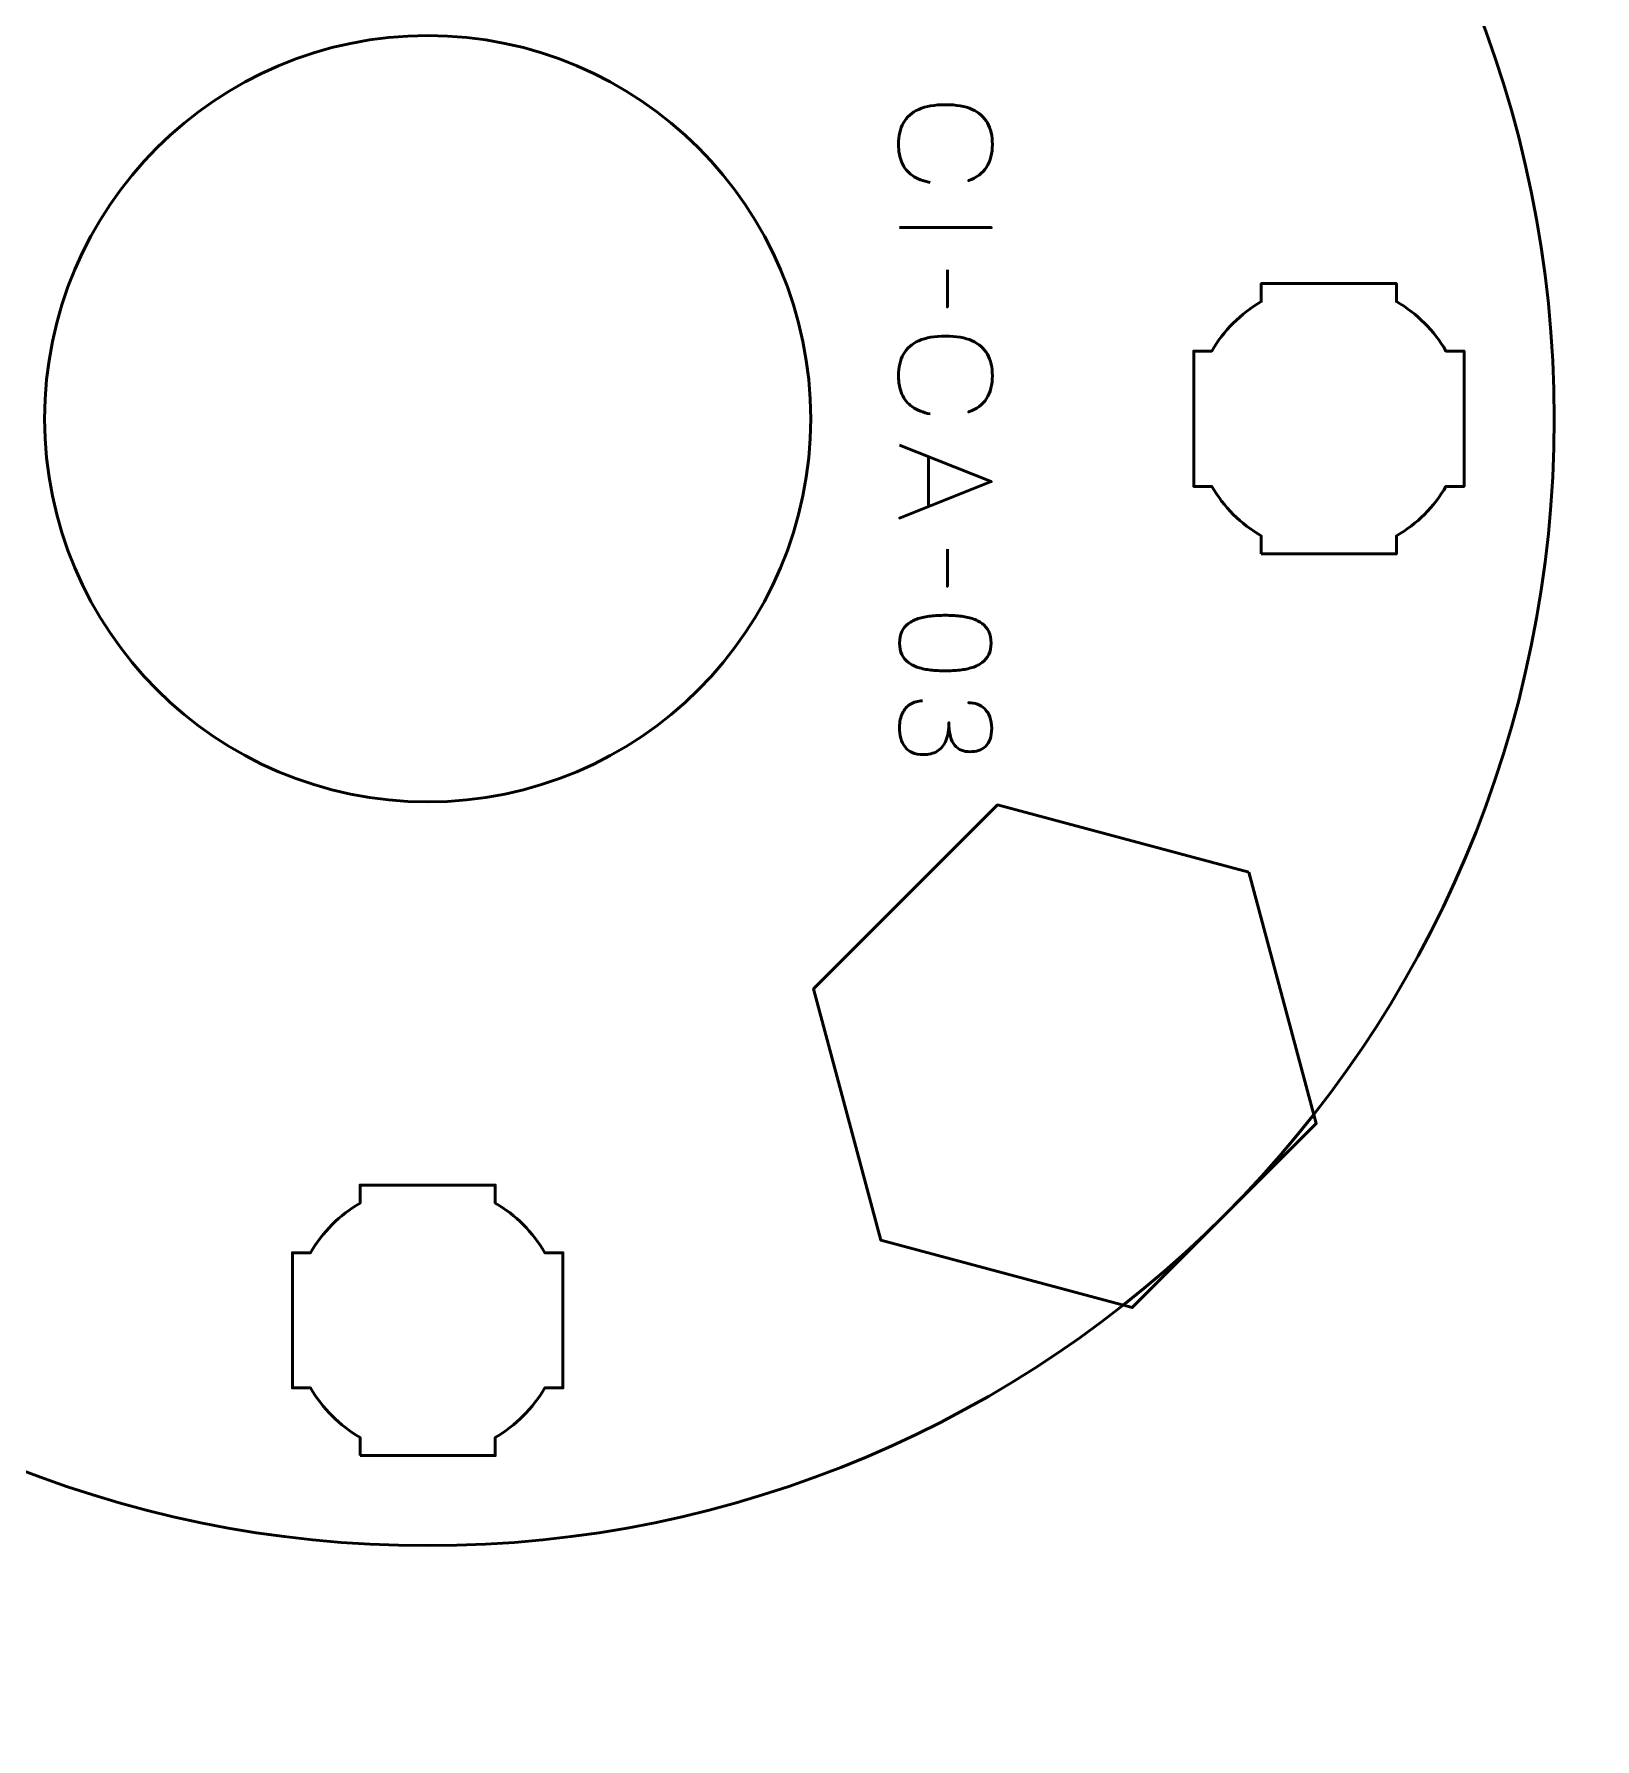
# Model space of a CAD drawing. Header units: centimetres. Extents: x -21 to 0, y -29.7 to 0.
# Drawn here: x -7.173 to -3.71, y -6.079 to -2.297 of the extents above; entities that cross this region are included whole.
import ezdxf

# ---------------------------------------------------------------- set-up
doc = ezdxf.new("R2010")
doc.units = ezdxf.units.CM
doc.header["$MEASUREMENT"] = 0
doc.layers.add('Layer 1', color=7, linetype='Continuous')

msp = doc.modelspace()

# ---------------------------------------------------------------- linework, layer by layer
at = {"layer": 'Layer 1', "color": 1, "lineweight": 53}
msp.add_open_spline([(-21.00003, -29.19995), (-21.00003, -29.19995), (-21.00003, -1.69992), (-21.00003, -1.69992), (-21.00003, -1.69992), (-21.00003, -1.61709), (-20.93286, -1.54992), (-20.85003, -1.54992), (-20.85003, -1.54992), (-20.7672, -1.54992), (-20.70003, -1.48275), (-20.70003, -1.39992), (-20.70003, -1.39992), (-20.70003, -1.31709), (-20.7672, -1.24992), (-20.85003, -1.24992), (-20.85003, -1.24992), (-20.93286, -1.24992), (-21.00003, -1.18275), (-21.00003, -1.09992), (-21.00003, -1.09992), (-21.00003, -1.09992), (-21.00003, -0.49992), (-21.00003, -0.49992), (-21.00003, -0.49992), (-21.00003, -0.22295), (-20.77694, 0.00004), (-20.49994, 0.00004), (-20.49994, 0.00004), (-20.49994, 0.00004), (-0.50008, 0.00004), (-0.50008, 0.00004), (-0.50008, 0.00004), (-0.22294, 0.00004), (0.00002, -0.22295), (0.00002, -0.49992), (0.00002, -0.49992), (0.00002, -0.49992), (0.00002, -29.19995), (0.00002, -29.19995), (0.00002, -29.19995), (0.00002, -29.47695), (-0.22294, -29.70004), (-0.50008, -29.70004), (-0.50008, -29.70004), (-0.50008, -29.70004), (-20.49994, -29.70004), (-20.49994, -29.70004), (-20.49994, -29.70004), (-20.77694, -29.70004), (-21.00003, -29.47695), (-21.00003, -29.19995)], degree=3, knots=[0, 0, 0, 0, 0.0769231, 0.0769231, 0.0769231, 0.0769231, 0.1538462, 0.1538462, 0.1538462, 0.1538462, 0.2307692, 0.2307692, 0.2307692, 0.2307692, 0.3076923, 0.3076923, 0.3076923, 0.3076923, 0.3846154, 0.3846154, 0.3846154, 0.3846154, 0.4615385, 0.4615385, 0.4615385, 0.4615385, 0.5384615, 0.5384615, 0.5384615, 0.5384615, 0.6153846, 0.6153846, 0.6153846, 0.6153846, 0.6923077, 0.6923077, 0.6923077, 0.6923077, 0.7692308, 0.7692308, 0.7692308, 0.7692308, 0.8461538, 0.8461538, 0.8461538, 0.8461538, 0.9230769, 0.9230769, 0.9230769, 0.9230769, 1, 1, 1, 1], dxfattribs=at)
at = {"layer": 'Layer 1', "color": 3, "lineweight": 53}
msp.add_open_spline([(-6.29997, -0.65), (-4.91947, -0.65), (-3.79997, -1.7695), (-3.79997, -3.15), (-3.79997, -3.15), (-3.79997, -4.5305), (-4.91947, -5.65), (-6.29997, -5.65), (-6.29997, -5.65), (-7.68047, -5.65), (-8.79997, -4.5305), (-8.79997, -3.15), (-8.79997, -3.15), (-8.79997, -1.7695), (-7.68047, -0.65), (-6.29997, -0.65)], degree=3, knots=[0, 0, 0, 0, 0.25, 0.25, 0.25, 0.25, 0.5, 0.5, 0.5, 0.5, 0.75, 0.75, 0.75, 0.75, 1, 1, 1, 1], dxfattribs=at)
at = {"layer": 'Layer 1', "lineweight": 53}
for points, knots in [([(-6.29997, -2.3), (-5.8306, -2.3), (-5.44997, -2.68063), (-5.44997, -3.15), (-5.44997, -3.15), (-5.44997, -3.61937), (-5.8306, -4), (-6.29997, -4), (-6.29997, -4), (-6.76934, -4), (-7.14997, -3.61937), (-7.14997, -3.15), (-7.14997, -3.15), (-7.14997, -2.68063), (-6.76934, -2.3), (-6.29997, -2.3)], [0, 0, 0, 0, 0.25, 0.25, 0.25, 0.25, 0.5, 0.5, 0.5, 0.5, 0.75, 0.75, 0.75, 0.75, 1, 1, 1, 1]), ([(-4.44996, -3.45006), (-4.44996, -3.45006), (-4.44996, -3.40988), (-4.44996, -3.40988), (-4.44996, -3.40988), (-4.4955, -3.38355), (-4.53346, -3.3456), (-4.55981, -3.30007), (-4.55981, -3.30007), (-4.55981, -3.30007), (-4.59996, -3.30007), (-4.59996, -3.30007), (-4.59996, -3.30007), (-4.59996, -3.30007), (-4.59996, -3.15155), (-4.59996, -3.15155), (-4.59996, -3.15155), (-4.59996, -3.15155), (-4.59998, -3.15), (-4.59998, -3.15), (-4.59998, -3.15), (-4.59998, -3.15), (-4.59996, -3.14845), (-4.59996, -3.14845), (-4.59996, -3.14845), (-4.59996, -3.14845), (-4.59996, -3.00006), (-4.59996, -3.00006), (-4.59996, -3.00006), (-4.59996, -3.00006), (-4.55986, -3.00006), (-4.55986, -3.00006), (-4.55986, -3.00006), (-4.53351, -2.95449), (-4.49552, -2.91649), (-4.44996, -2.89013), (-4.44996, -2.89013), (-4.44996, -2.89013), (-4.44996, -2.85005), (-4.44996, -2.85005), (-4.44996, -2.85005), (-4.44996, -2.85005), (-4.30462, -2.85005), (-4.30462, -2.85005), (-4.30462, -2.85005), (-4.30462, -2.85005), (-4.29998, -2.84999), (-4.29998, -2.84999), (-4.29998, -2.84999), (-4.29998, -2.84999), (-4.29533, -2.85005), (-4.29533, -2.85005), (-4.29533, -2.85005), (-4.29533, -2.85005), (-4.14995, -2.85005), (-4.14995, -2.85005), (-4.14995, -2.85005), (-4.14995, -2.85005), (-4.14995, -2.89013), (-4.14995, -2.89013), (-4.14995, -2.89013), (-4.10438, -2.91649), (-4.06641, -2.95449), (-4.04007, -3.00006), (-4.04007, -3.00006), (-4.04007, -3.00006), (-3.99995, -3.00006), (-3.99995, -3.00006), (-3.99995, -3.00006), (-3.99995, -3.00006), (-3.99995, -3.30007), (-3.99995, -3.30007), (-3.99995, -3.30007), (-3.99995, -3.30007), (-4.04012, -3.30007), (-4.04012, -3.30007), (-4.04012, -3.30007), (-4.06646, -3.3456), (-4.10442, -3.38355), (-4.14995, -3.40988), (-4.14995, -3.40988), (-4.14995, -3.40988), (-4.14995, -3.45006), (-4.14995, -3.45006), (-4.14995, -3.45006), (-4.14995, -3.45006), (-4.44996, -3.45006), (-4.44996, -3.45006)], [0, 0, 0, 0, 0.0454545, 0.0454545, 0.0454545, 0.0454545, 0.0909091, 0.0909091, 0.0909091, 0.0909091, 0.1363636, 0.1363636, 0.1363636, 0.1363636, 0.1818182, 0.1818182, 0.1818182, 0.1818182, 0.2272727, 0.2272727, 0.2272727, 0.2272727, 0.2727273, 0.2727273, 0.2727273, 0.2727273, 0.3181818, 0.3181818, 0.3181818, 0.3181818, 0.3636364, 0.3636364, 0.3636364, 0.3636364, 0.4090909, 0.4090909, 0.4090909, 0.4090909, 0.4545455, 0.4545455, 0.4545455, 0.4545455, 0.5, 0.5, 0.5, 0.5, 0.5454545, 0.5454545, 0.5454545, 0.5454545, 0.5909091, 0.5909091, 0.5909091, 0.5909091, 0.6363636, 0.6363636, 0.6363636, 0.6363636, 0.6818182, 0.6818182, 0.6818182, 0.6818182, 0.7272727, 0.7272727, 0.7272727, 0.7272727, 0.7727273, 0.7727273, 0.7727273, 0.7727273, 0.8181818, 0.8181818, 0.8181818, 0.8181818, 0.8636364, 0.8636364, 0.8636364, 0.8636364, 0.9090909, 0.9090909, 0.9090909, 0.9090909, 0.9545455, 0.9545455, 0.9545455, 0.9545455, 1, 1, 1, 1]), ([(-4.47752, -4.15597), (-4.47752, -4.15597), (-4.40281, -4.4348), (-4.40281, -4.4348), (-4.40281, -4.4348), (-4.40281, -4.4348), (-4.32809, -4.71364), (-4.32809, -4.71364), (-4.32809, -4.71364), (-4.32809, -4.71364), (-4.53221, -4.91777), (-4.53221, -4.91777), (-4.53221, -4.91777), (-4.53221, -4.91777), (-4.73634, -5.12189), (-4.73634, -5.12189), (-4.73634, -5.12189), (-4.73634, -5.12189), (-5.01518, -5.04717), (-5.01518, -5.04717), (-5.01518, -5.04717), (-5.01518, -5.04717), (-5.29401, -4.97246), (-5.29401, -4.97246), (-5.29401, -4.97246), (-5.29401, -4.97246), (-5.36873, -4.69363), (-5.36873, -4.69363), (-5.36873, -4.69363), (-5.36873, -4.69363), (-5.44344, -4.41478), (-5.44344, -4.41478), (-5.44344, -4.41478), (-5.44344, -4.41478), (-5.23932, -4.21066), (-5.23932, -4.21066), (-5.23932, -4.21066), (-5.23932, -4.21066), (-5.0352, -4.00654), (-5.0352, -4.00654), (-5.0352, -4.00654), (-5.0352, -4.00654), (-4.75635, -4.08125), (-4.75635, -4.08125), (-4.75635, -4.08125), (-4.75635, -4.08125), (-4.47752, -4.15597), (-4.47752, -4.15597)], [0, 0, 0, 0, 0.0833333, 0.0833333, 0.0833333, 0.0833333, 0.1666667, 0.1666667, 0.1666667, 0.1666667, 0.25, 0.25, 0.25, 0.25, 0.3333333, 0.3333333, 0.3333333, 0.3333333, 0.4166667, 0.4166667, 0.4166667, 0.4166667, 0.5, 0.5, 0.5, 0.5, 0.5833333, 0.5833333, 0.5833333, 0.5833333, 0.6666667, 0.6666667, 0.6666667, 0.6666667, 0.75, 0.75, 0.75, 0.75, 0.8333333, 0.8333333, 0.8333333, 0.8333333, 0.9166667, 0.9166667, 0.9166667, 0.9166667, 1, 1, 1, 1]), ([(-6.44996, -5.45006), (-6.44996, -5.45006), (-6.44996, -5.40988), (-6.44996, -5.40988), (-6.44996, -5.40988), (-6.4955, -5.38355), (-6.53346, -5.3456), (-6.55981, -5.30007), (-6.55981, -5.30007), (-6.55981, -5.30007), (-6.59996, -5.30007), (-6.59996, -5.30007), (-6.59996, -5.30007), (-6.59996, -5.30007), (-6.59996, -5.15155), (-6.59996, -5.15155), (-6.59996, -5.15155), (-6.59996, -5.15155), (-6.59998, -5.15), (-6.59998, -5.15), (-6.59998, -5.15), (-6.59998, -5.15), (-6.59996, -5.14845), (-6.59996, -5.14845), (-6.59996, -5.14845), (-6.59996, -5.14845), (-6.59996, -5.00006), (-6.59996, -5.00006), (-6.59996, -5.00006), (-6.59996, -5.00006), (-6.55986, -5.00006), (-6.55986, -5.00006), (-6.55986, -5.00006), (-6.53351, -4.95449), (-6.49552, -4.91649), (-6.44996, -4.89013), (-6.44996, -4.89013), (-6.44996, -4.89013), (-6.44996, -4.85005), (-6.44996, -4.85005), (-6.44996, -4.85005), (-6.44996, -4.85005), (-6.30462, -4.85005), (-6.30462, -4.85005), (-6.30462, -4.85005), (-6.30462, -4.85005), (-6.29998, -4.84999), (-6.29998, -4.84999), (-6.29998, -4.84999), (-6.29998, -4.84999), (-6.29533, -4.85005), (-6.29533, -4.85005), (-6.29533, -4.85005), (-6.29533, -4.85005), (-6.14995, -4.85005), (-6.14995, -4.85005), (-6.14995, -4.85005), (-6.14995, -4.85005), (-6.14995, -4.89013), (-6.14995, -4.89013), (-6.14995, -4.89013), (-6.10438, -4.91649), (-6.06641, -4.95449), (-6.04007, -5.00006), (-6.04007, -5.00006), (-6.04007, -5.00006), (-5.99995, -5.00006), (-5.99995, -5.00006), (-5.99995, -5.00006), (-5.99995, -5.00006), (-5.99995, -5.30007), (-5.99995, -5.30007), (-5.99995, -5.30007), (-5.99995, -5.30007), (-6.04012, -5.30007), (-6.04012, -5.30007), (-6.04012, -5.30007), (-6.06646, -5.3456), (-6.10442, -5.38355), (-6.14995, -5.40988), (-6.14995, -5.40988), (-6.14995, -5.40988), (-6.14995, -5.45006), (-6.14995, -5.45006), (-6.14995, -5.45006), (-6.14995, -5.45006), (-6.44996, -5.45006), (-6.44996, -5.45006)], [0, 0, 0, 0, 0.0454545, 0.0454545, 0.0454545, 0.0454545, 0.0909091, 0.0909091, 0.0909091, 0.0909091, 0.1363636, 0.1363636, 0.1363636, 0.1363636, 0.1818182, 0.1818182, 0.1818182, 0.1818182, 0.2272727, 0.2272727, 0.2272727, 0.2272727, 0.2727273, 0.2727273, 0.2727273, 0.2727273, 0.3181818, 0.3181818, 0.3181818, 0.3181818, 0.3636364, 0.3636364, 0.3636364, 0.3636364, 0.4090909, 0.4090909, 0.4090909, 0.4090909, 0.4545455, 0.4545455, 0.4545455, 0.4545455, 0.5, 0.5, 0.5, 0.5, 0.5454545, 0.5454545, 0.5454545, 0.5454545, 0.5909091, 0.5909091, 0.5909091, 0.5909091, 0.6363636, 0.6363636, 0.6363636, 0.6363636, 0.6818182, 0.6818182, 0.6818182, 0.6818182, 0.7272727, 0.7272727, 0.7272727, 0.7272727, 0.7727273, 0.7727273, 0.7727273, 0.7727273, 0.8181818, 0.8181818, 0.8181818, 0.8181818, 0.8636364, 0.8636364, 0.8636364, 0.8636364, 0.9090909, 0.9090909, 0.9090909, 0.9090909, 0.9545455, 0.9545455, 0.9545455, 0.9545455, 1, 1, 1, 1])]:
    msp.add_open_spline(points, degree=3, knots=knots, dxfattribs=at)
at = {"layer": 'Layer 1', "color": 5, "lineweight": 53}
for points, knots in [([(-5.18449, -2.62604), (-5.20063, -2.62303), (-5.21394, -2.61776), (-5.22438, -2.61038), (-5.22438, -2.61038), (-5.23477, -2.60294), (-5.24249, -2.59344), (-5.24752, -2.58187), (-5.24752, -2.58187), (-5.25255, -2.57035), (-5.25509, -2.5568), (-5.25505, -2.54137), (-5.25505, -2.54137), (-5.25509, -2.5226), (-5.25147, -2.50666), (-5.24409, -2.49358), (-5.24409, -2.49358), (-5.23675, -2.48051), (-5.22541, -2.47054), (-5.21003, -2.46367), (-5.21003, -2.46367), (-5.19465, -2.4568), (-5.17494, -2.45337), (-5.15091, -2.45332), (-5.15091, -2.45332), (-5.12697, -2.45337), (-5.10731, -2.4568), (-5.09192, -2.46367), (-5.09192, -2.46367), (-5.07654, -2.47054), (-5.06516, -2.48051), (-5.05778, -2.49358), (-5.05778, -2.49358), (-5.05039, -2.50666), (-5.04672, -2.5226), (-5.04677, -2.54137), (-5.04677, -2.54137), (-5.04672, -2.56146), (-5.051, -2.5783), (-5.05961, -2.5918), (-5.05961, -2.5918), (-5.06822, -2.60534), (-5.08153, -2.61527), (-5.09954, -2.62152), (-5.09954, -2.62152), (-5.08153, -2.61527), (-5.06822, -2.60534), (-5.05961, -2.5918), (-5.05961, -2.5918), (-5.051, -2.5783), (-5.04672, -2.56146), (-5.04677, -2.54137), (-5.04677, -2.54137), (-5.04672, -2.5226), (-5.05039, -2.50666), (-5.05778, -2.49358), (-5.05778, -2.49358), (-5.06516, -2.48051), (-5.07654, -2.47054), (-5.09192, -2.46367), (-5.09192, -2.46367), (-5.10731, -2.4568), (-5.12697, -2.45337), (-5.15091, -2.45332), (-5.15091, -2.45332), (-5.17494, -2.45337), (-5.19465, -2.4568), (-5.21003, -2.46367), (-5.21003, -2.46367), (-5.22541, -2.47054), (-5.23675, -2.48051), (-5.24409, -2.49358), (-5.24409, -2.49358), (-5.25147, -2.50666), (-5.25509, -2.5226), (-5.25505, -2.54137), (-5.25505, -2.54137), (-5.25509, -2.5568), (-5.25255, -2.57035), (-5.24752, -2.58187), (-5.24752, -2.58187), (-5.24249, -2.59344), (-5.23477, -2.60294), (-5.22438, -2.61038), (-5.22438, -2.61038), (-5.21394, -2.61776), (-5.20063, -2.62303), (-5.18449, -2.62604)], [0, 0, 0, 0, 0.0454545, 0.0454545, 0.0454545, 0.0454545, 0.0909091, 0.0909091, 0.0909091, 0.0909091, 0.1363636, 0.1363636, 0.1363636, 0.1363636, 0.1818182, 0.1818182, 0.1818182, 0.1818182, 0.2272727, 0.2272727, 0.2272727, 0.2272727, 0.2727273, 0.2727273, 0.2727273, 0.2727273, 0.3181818, 0.3181818, 0.3181818, 0.3181818, 0.3636364, 0.3636364, 0.3636364, 0.3636364, 0.4090909, 0.4090909, 0.4090909, 0.4090909, 0.4545455, 0.4545455, 0.4545455, 0.4545455, 0.5, 0.5, 0.5, 0.5, 0.5454545, 0.5454545, 0.5454545, 0.5454545, 0.5909091, 0.5909091, 0.5909091, 0.5909091, 0.6363636, 0.6363636, 0.6363636, 0.6363636, 0.6818182, 0.6818182, 0.6818182, 0.6818182, 0.7272727, 0.7272727, 0.7272727, 0.7272727, 0.7727273, 0.7727273, 0.7727273, 0.7727273, 0.8181818, 0.8181818, 0.8181818, 0.8181818, 0.8636364, 0.8636364, 0.8636364, 0.8636364, 0.9090909, 0.9090909, 0.9090909, 0.9090909, 0.9545455, 0.9545455, 0.9545455, 0.9545455, 1, 1, 1, 1]), ([(-5.25279, -2.72594), (-5.25279, -2.72594), (-5.04931, -2.72594), (-5.04931, -2.72594), (-5.04931, -2.72594), (-5.04931, -2.72594), (-5.25279, -2.72594), (-5.25279, -2.72594)], [0, 0, 0, 0, 0.5, 0.5, 0.5, 0.5, 1, 1, 1, 1]), ([(-5.14639, -2.81992), (-5.14639, -2.81992), (-5.14639, -2.90205), (-5.14639, -2.90205), (-5.14639, -2.90205), (-5.14639, -2.90205), (-5.14639, -2.81992), (-5.14639, -2.81992)], [0, 0, 0, 0, 0.5, 0.5, 0.5, 0.5, 1, 1, 1, 1]), ([(-5.18449, -3.13939), (-5.20063, -3.13638), (-5.21394, -3.13111), (-5.22438, -3.12373), (-5.22438, -3.12373), (-5.23477, -3.11629), (-5.24249, -3.10679), (-5.24752, -3.09522), (-5.24752, -3.09522), (-5.25255, -3.0837), (-5.25509, -3.07015), (-5.25505, -3.05472), (-5.25505, -3.05472), (-5.25509, -3.03595), (-5.25147, -3.02001), (-5.24409, -3.00693), (-5.24409, -3.00693), (-5.23675, -2.99386), (-5.22541, -2.98389), (-5.21003, -2.97702), (-5.21003, -2.97702), (-5.19465, -2.97015), (-5.17494, -2.96672), (-5.15091, -2.96667), (-5.15091, -2.96667), (-5.12697, -2.96672), (-5.10731, -2.97015), (-5.09192, -2.97702), (-5.09192, -2.97702), (-5.07654, -2.98389), (-5.06516, -2.99386), (-5.05778, -3.00693), (-5.05778, -3.00693), (-5.05039, -3.02001), (-5.04672, -3.03595), (-5.04677, -3.05472), (-5.04677, -3.05472), (-5.04672, -3.07481), (-5.051, -3.09165), (-5.05961, -3.10515), (-5.05961, -3.10515), (-5.06822, -3.11869), (-5.08153, -3.12862), (-5.09954, -3.13487), (-5.09954, -3.13487), (-5.08153, -3.12862), (-5.06822, -3.11869), (-5.05961, -3.10515), (-5.05961, -3.10515), (-5.051, -3.09165), (-5.04672, -3.07481), (-5.04677, -3.05472), (-5.04677, -3.05472), (-5.04672, -3.03595), (-5.05039, -3.02001), (-5.05778, -3.00693), (-5.05778, -3.00693), (-5.06516, -2.99386), (-5.07654, -2.98389), (-5.09192, -2.97702), (-5.09192, -2.97702), (-5.10731, -2.97015), (-5.12697, -2.96672), (-5.15091, -2.96667), (-5.15091, -2.96667), (-5.17494, -2.96672), (-5.19465, -2.97015), (-5.21003, -2.97702), (-5.21003, -2.97702), (-5.22541, -2.98389), (-5.23675, -2.99386), (-5.24409, -3.00693), (-5.24409, -3.00693), (-5.25147, -3.02001), (-5.25509, -3.03595), (-5.25505, -3.05472), (-5.25505, -3.05472), (-5.25509, -3.07015), (-5.25255, -3.0837), (-5.24752, -3.09522), (-5.24752, -3.09522), (-5.24249, -3.10679), (-5.23477, -3.11629), (-5.22438, -3.12373), (-5.22438, -3.12373), (-5.21394, -3.13111), (-5.20063, -3.13638), (-5.18449, -3.13939)], [0, 0, 0, 0, 0.0454545, 0.0454545, 0.0454545, 0.0454545, 0.0909091, 0.0909091, 0.0909091, 0.0909091, 0.1363636, 0.1363636, 0.1363636, 0.1363636, 0.1818182, 0.1818182, 0.1818182, 0.1818182, 0.2272727, 0.2272727, 0.2272727, 0.2272727, 0.2727273, 0.2727273, 0.2727273, 0.2727273, 0.3181818, 0.3181818, 0.3181818, 0.3181818, 0.3636364, 0.3636364, 0.3636364, 0.3636364, 0.4090909, 0.4090909, 0.4090909, 0.4090909, 0.4545455, 0.4545455, 0.4545455, 0.4545455, 0.5, 0.5, 0.5, 0.5, 0.5454545, 0.5454545, 0.5454545, 0.5454545, 0.5909091, 0.5909091, 0.5909091, 0.5909091, 0.6363636, 0.6363636, 0.6363636, 0.6363636, 0.6818182, 0.6818182, 0.6818182, 0.6818182, 0.7272727, 0.7272727, 0.7272727, 0.7272727, 0.7727273, 0.7727273, 0.7727273, 0.7727273, 0.8181818, 0.8181818, 0.8181818, 0.8181818, 0.8636364, 0.8636364, 0.8636364, 0.8636364, 0.9090909, 0.9090909, 0.9090909, 0.9090909, 0.9545455, 0.9545455, 0.9545455, 0.9545455, 1, 1, 1, 1]), ([(-5.25279, -3.20881), (-5.25279, -3.20881), (-5.04931, -3.28952), (-5.04931, -3.28952), (-5.04931, -3.28952), (-5.04931, -3.28952), (-5.25279, -3.37052), (-5.25279, -3.37052), (-5.25279, -3.37052), (-5.25279, -3.37052), (-5.04931, -3.28952), (-5.04931, -3.28952), (-5.04931, -3.28952), (-5.04931, -3.28952), (-5.25279, -3.20881), (-5.25279, -3.20881)], [0, 0, 0, 0, 0.25, 0.25, 0.25, 0.25, 0.5, 0.5, 0.5, 0.5, 0.75, 0.75, 0.75, 0.75, 1, 1, 1, 1]), ([(-5.18873, -3.23421), (-5.18873, -3.23421), (-5.18873, -3.34484), (-5.18873, -3.34484), (-5.18873, -3.34484), (-5.18873, -3.34484), (-5.18873, -3.23421), (-5.18873, -3.23421)], [0, 0, 0, 0, 0.5, 0.5, 0.5, 0.5, 1, 1, 1, 1]), ([(-5.14639, -3.43938), (-5.14639, -3.43938), (-5.14639, -3.52151), (-5.14639, -3.52151), (-5.14639, -3.52151), (-5.14639, -3.52151), (-5.14639, -3.43938), (-5.14639, -3.43938)], [0, 0, 0, 0, 0.5, 0.5, 0.5, 0.5, 1, 1, 1, 1]), ([(-5.25279, -3.64765), (-5.25274, -3.65753), (-5.251, -3.66605), (-5.24762, -3.67315), (-5.24762, -3.67315), (-5.24423, -3.6802), (-5.23938, -3.68608), (-5.23322, -3.69079), (-5.23322, -3.69079), (-5.22701, -3.69544), (-5.21968, -3.69911), (-5.21121, -3.70184), (-5.21121, -3.70184), (-5.20274, -3.70452), (-5.19348, -3.70645), (-5.18332, -3.70753), (-5.18332, -3.70753), (-5.17316, -3.70866), (-5.16248, -3.70922), (-5.15119, -3.70918), (-5.15119, -3.70918), (-5.13995, -3.70922), (-5.12927, -3.70866), (-5.11916, -3.70753), (-5.11916, -3.70753), (-5.10905, -3.70645), (-5.09973, -3.70452), (-5.09127, -3.70184), (-5.09127, -3.70184), (-5.08285, -3.69911), (-5.07551, -3.69544), (-5.06925, -3.69079), (-5.06925, -3.69079), (-5.06304, -3.68608), (-5.0582, -3.6802), (-5.05481, -3.67315), (-5.05481, -3.67315), (-5.05138, -3.66605), (-5.04964, -3.65753), (-5.04959, -3.64765), (-5.04959, -3.64765), (-5.04964, -3.63778), (-5.05138, -3.62926), (-5.05481, -3.62216), (-5.05481, -3.62216), (-5.0582, -3.6151), (-5.06304, -3.60922), (-5.06925, -3.60452), (-5.06925, -3.60452), (-5.07551, -3.59986), (-5.08285, -3.5962), (-5.09127, -3.59347), (-5.09127, -3.59347), (-5.09973, -3.59079), (-5.10905, -3.58886), (-5.11916, -3.58778), (-5.11916, -3.58778), (-5.12927, -3.58665), (-5.13995, -3.58608), (-5.15119, -3.58613), (-5.15119, -3.58613), (-5.16248, -3.58608), (-5.17316, -3.58665), (-5.18332, -3.58778), (-5.18332, -3.58778), (-5.19348, -3.58886), (-5.20274, -3.59079), (-5.21121, -3.59347), (-5.21121, -3.59347), (-5.21968, -3.5962), (-5.22701, -3.59986), (-5.23322, -3.60452), (-5.23322, -3.60452), (-5.23938, -3.60922), (-5.24423, -3.6151), (-5.24762, -3.62216), (-5.24762, -3.62216), (-5.251, -3.62926), (-5.25274, -3.63778), (-5.25279, -3.64765)], [0, 0, 0, 0, 0.05, 0.05, 0.05, 0.05, 0.1, 0.1, 0.1, 0.1, 0.15, 0.15, 0.15, 0.15, 0.2, 0.2, 0.2, 0.2, 0.25, 0.25, 0.25, 0.25, 0.3, 0.3, 0.3, 0.3, 0.35, 0.35, 0.35, 0.35, 0.4, 0.4, 0.4, 0.4, 0.45, 0.45, 0.45, 0.45, 0.5, 0.5, 0.5, 0.5, 0.55, 0.55, 0.55, 0.55, 0.6, 0.6, 0.6, 0.6, 0.65, 0.65, 0.65, 0.65, 0.7, 0.7, 0.7, 0.7, 0.75, 0.75, 0.75, 0.75, 0.8, 0.8, 0.8, 0.8, 0.85, 0.85, 0.85, 0.85, 0.9, 0.9, 0.9, 0.9, 0.95, 0.95, 0.95, 0.95, 1, 1, 1, 1]), ([(-5.25279, -3.64765), (-5.25274, -3.65753), (-5.251, -3.66605), (-5.24762, -3.67315), (-5.24762, -3.67315), (-5.24423, -3.6802), (-5.23938, -3.68608), (-5.23322, -3.69079), (-5.23322, -3.69079), (-5.22701, -3.69544), (-5.21968, -3.69911), (-5.21121, -3.70184), (-5.21121, -3.70184), (-5.20274, -3.70452), (-5.19348, -3.70645), (-5.18332, -3.70753), (-5.18332, -3.70753), (-5.17316, -3.70866), (-5.16248, -3.70922), (-5.15119, -3.70918), (-5.15119, -3.70918), (-5.13995, -3.70922), (-5.12927, -3.70866), (-5.11916, -3.70753), (-5.11916, -3.70753), (-5.10905, -3.70645), (-5.09973, -3.70452), (-5.09127, -3.70184), (-5.09127, -3.70184), (-5.08285, -3.69911), (-5.07551, -3.69544), (-5.06925, -3.69079), (-5.06925, -3.69079), (-5.06304, -3.68608), (-5.0582, -3.6802), (-5.05481, -3.67315), (-5.05481, -3.67315), (-5.05138, -3.66605), (-5.04964, -3.65753), (-5.04959, -3.64765), (-5.04959, -3.64765), (-5.04964, -3.63778), (-5.05138, -3.62926), (-5.05481, -3.62216), (-5.05481, -3.62216), (-5.0582, -3.6151), (-5.06304, -3.60922), (-5.06925, -3.60452), (-5.06925, -3.60452), (-5.07551, -3.59986), (-5.08285, -3.5962), (-5.09127, -3.59347), (-5.09127, -3.59347), (-5.09973, -3.59079), (-5.10905, -3.58886), (-5.11916, -3.58778), (-5.11916, -3.58778), (-5.12927, -3.58665), (-5.13995, -3.58608), (-5.15119, -3.58613), (-5.15119, -3.58613), (-5.16248, -3.58608), (-5.17316, -3.58665), (-5.18332, -3.58778), (-5.18332, -3.58778), (-5.19348, -3.58886), (-5.20274, -3.59079), (-5.21121, -3.59347), (-5.21121, -3.59347), (-5.21968, -3.5962), (-5.22701, -3.59986), (-5.23322, -3.60452), (-5.23322, -3.60452), (-5.23938, -3.60922), (-5.24423, -3.6151), (-5.24762, -3.62216), (-5.24762, -3.62216), (-5.251, -3.62926), (-5.25274, -3.63778), (-5.25279, -3.64765)], [0, 0, 0, 0, 0.05, 0.05, 0.05, 0.05, 0.1, 0.1, 0.1, 0.1, 0.15, 0.15, 0.15, 0.15, 0.2, 0.2, 0.2, 0.2, 0.25, 0.25, 0.25, 0.25, 0.3, 0.3, 0.3, 0.3, 0.35, 0.35, 0.35, 0.35, 0.4, 0.4, 0.4, 0.4, 0.45, 0.45, 0.45, 0.45, 0.5, 0.5, 0.5, 0.5, 0.55, 0.55, 0.55, 0.55, 0.6, 0.6, 0.6, 0.6, 0.65, 0.65, 0.65, 0.65, 0.7, 0.7, 0.7, 0.7, 0.75, 0.75, 0.75, 0.75, 0.8, 0.8, 0.8, 0.8, 0.85, 0.85, 0.85, 0.85, 0.9, 0.9, 0.9, 0.9, 0.95, 0.95, 0.95, 0.95, 1, 1, 1, 1]), ([(-5.20171, -3.77606), (-5.21187, -3.77611), (-5.22071, -3.77846), (-5.22838, -3.78312), (-5.22838, -3.78312), (-5.236, -3.78777), (-5.24197, -3.7944), (-5.24625, -3.80306), (-5.24625, -3.80306), (-5.25053, -3.81171), (-5.2527, -3.82211), (-5.25279, -3.8342), (-5.25279, -3.8342), (-5.25279, -3.84328), (-5.25185, -3.85151), (-5.24987, -3.85894), (-5.24987, -3.85894), (-5.2479, -3.86642), (-5.24484, -3.87281), (-5.24065, -3.87822), (-5.24065, -3.87822), (-5.23647, -3.88363), (-5.23106, -3.88777), (-5.22447, -3.89069), (-5.22447, -3.89069), (-5.21784, -3.89365), (-5.20989, -3.89511), (-5.20058, -3.89516), (-5.20058, -3.89516), (-5.18816, -3.8952), (-5.17767, -3.89266), (-5.16916, -3.88763), (-5.16916, -3.88763), (-5.16065, -3.8826), (-5.15425, -3.87479), (-5.14987, -3.8643), (-5.14987, -3.8643), (-5.1455, -3.85381), (-5.14329, -3.84036), (-5.14329, -3.82404), (-5.14329, -3.82404), (-5.14334, -3.83622), (-5.14221, -3.84643), (-5.1399, -3.85475), (-5.1399, -3.85475), (-5.1376, -3.86303), (-5.13435, -3.86966), (-5.13012, -3.87465), (-5.13012, -3.87465), (-5.12593, -3.87963), (-5.12095, -3.88326), (-5.11521, -3.88542), (-5.11521, -3.88542), (-5.10952, -3.88763), (-5.10326, -3.88871), (-5.09644, -3.88867), (-5.09644, -3.88867), (-5.08962, -3.88871), (-5.08332, -3.88777), (-5.07748, -3.88589), (-5.07748, -3.88589), (-5.07165, -3.88406), (-5.06652, -3.88105), (-5.06215, -3.87695), (-5.06215, -3.87695), (-5.05778, -3.87286), (-5.05434, -3.86745), (-5.0519, -3.86082), (-5.0519, -3.86082), (-5.04945, -3.85414), (-5.04823, -3.846), (-5.04818, -3.83645), (-5.04818, -3.83645), (-5.04823, -3.82695), (-5.04964, -3.81863), (-5.05237, -3.81157), (-5.05237, -3.81157), (-5.05509, -3.80447), (-5.05881, -3.79864), (-5.06356, -3.79393), (-5.06356, -3.79393), (-5.06831, -3.78928), (-5.07372, -3.7858), (-5.07984, -3.78349), (-5.07984, -3.78349), (-5.08595, -3.78114), (-5.09244, -3.78001), (-5.09926, -3.78001), (-5.09926, -3.78001), (-5.09244, -3.78001), (-5.08595, -3.78114), (-5.07984, -3.78349), (-5.07984, -3.78349), (-5.07372, -3.7858), (-5.06831, -3.78928), (-5.06356, -3.79393), (-5.06356, -3.79393), (-5.05881, -3.79864), (-5.05509, -3.80447), (-5.05237, -3.81157), (-5.05237, -3.81157), (-5.04964, -3.81863), (-5.04823, -3.82695), (-5.04818, -3.83645), (-5.04818, -3.83645), (-5.04823, -3.846), (-5.04945, -3.85414), (-5.0519, -3.86082), (-5.0519, -3.86082), (-5.05434, -3.86745), (-5.05778, -3.87286), (-5.06215, -3.87695), (-5.06215, -3.87695), (-5.06652, -3.88105), (-5.07165, -3.88406), (-5.07748, -3.88589), (-5.07748, -3.88589), (-5.08332, -3.88777), (-5.08962, -3.88871), (-5.09644, -3.88867), (-5.09644, -3.88867), (-5.10326, -3.88871), (-5.10952, -3.88763), (-5.11521, -3.88542), (-5.11521, -3.88542), (-5.12095, -3.88326), (-5.12593, -3.87963), (-5.13012, -3.87465), (-5.13012, -3.87465), (-5.13435, -3.86966), (-5.1376, -3.86303), (-5.1399, -3.85475), (-5.1399, -3.85475), (-5.14221, -3.84643), (-5.14334, -3.83622), (-5.14329, -3.82404), (-5.14329, -3.82404), (-5.14329, -3.84036), (-5.1455, -3.85381), (-5.14987, -3.8643), (-5.14987, -3.8643), (-5.15425, -3.87479), (-5.16065, -3.8826), (-5.16916, -3.88763), (-5.16916, -3.88763), (-5.17767, -3.89266), (-5.18816, -3.8952), (-5.20058, -3.89516), (-5.20058, -3.89516), (-5.20989, -3.89511), (-5.21784, -3.89365), (-5.22447, -3.89069), (-5.22447, -3.89069), (-5.23106, -3.88777), (-5.23647, -3.88363), (-5.24065, -3.87822), (-5.24065, -3.87822), (-5.24484, -3.87281), (-5.2479, -3.86642), (-5.24987, -3.85894), (-5.24987, -3.85894), (-5.25185, -3.85151), (-5.25279, -3.84328), (-5.25279, -3.8342), (-5.25279, -3.8342), (-5.2527, -3.82211), (-5.25053, -3.81171), (-5.24625, -3.80306), (-5.24625, -3.80306), (-5.24197, -3.7944), (-5.236, -3.78777), (-5.22838, -3.78312), (-5.22838, -3.78312), (-5.22071, -3.77846), (-5.21187, -3.77611), (-5.20171, -3.77606)], [0, 0, 0, 0, 0.0227273, 0.0227273, 0.0227273, 0.0227273, 0.0454545, 0.0454545, 0.0454545, 0.0454545, 0.0681818, 0.0681818, 0.0681818, 0.0681818, 0.0909091, 0.0909091, 0.0909091, 0.0909091, 0.1136364, 0.1136364, 0.1136364, 0.1136364, 0.1363636, 0.1363636, 0.1363636, 0.1363636, 0.1590909, 0.1590909, 0.1590909, 0.1590909, 0.1818182, 0.1818182, 0.1818182, 0.1818182, 0.2045455, 0.2045455, 0.2045455, 0.2045455, 0.2272727, 0.2272727, 0.2272727, 0.2272727, 0.25, 0.25, 0.25, 0.25, 0.2727273, 0.2727273, 0.2727273, 0.2727273, 0.2954545, 0.2954545, 0.2954545, 0.2954545, 0.3181818, 0.3181818, 0.3181818, 0.3181818, 0.3409091, 0.3409091, 0.3409091, 0.3409091, 0.3636364, 0.3636364, 0.3636364, 0.3636364, 0.3863636, 0.3863636, 0.3863636, 0.3863636, 0.4090909, 0.4090909, 0.4090909, 0.4090909, 0.4318182, 0.4318182, 0.4318182, 0.4318182, 0.4545455, 0.4545455, 0.4545455, 0.4545455, 0.4772727, 0.4772727, 0.4772727, 0.4772727, 0.5, 0.5, 0.5, 0.5, 0.5227273, 0.5227273, 0.5227273, 0.5227273, 0.5454545, 0.5454545, 0.5454545, 0.5454545, 0.5681818, 0.5681818, 0.5681818, 0.5681818, 0.5909091, 0.5909091, 0.5909091, 0.5909091, 0.6136364, 0.6136364, 0.6136364, 0.6136364, 0.6363636, 0.6363636, 0.6363636, 0.6363636, 0.6590909, 0.6590909, 0.6590909, 0.6590909, 0.6818182, 0.6818182, 0.6818182, 0.6818182, 0.7045455, 0.7045455, 0.7045455, 0.7045455, 0.7272727, 0.7272727, 0.7272727, 0.7272727, 0.75, 0.75, 0.75, 0.75, 0.7727273, 0.7727273, 0.7727273, 0.7727273, 0.7954545, 0.7954545, 0.7954545, 0.7954545, 0.8181818, 0.8181818, 0.8181818, 0.8181818, 0.8409091, 0.8409091, 0.8409091, 0.8409091, 0.8636364, 0.8636364, 0.8636364, 0.8636364, 0.8863636, 0.8863636, 0.8863636, 0.8863636, 0.9090909, 0.9090909, 0.9090909, 0.9090909, 0.9318182, 0.9318182, 0.9318182, 0.9318182, 0.9545455, 0.9545455, 0.9545455, 0.9545455, 0.9772727, 0.9772727, 0.9772727, 0.9772727, 1, 1, 1, 1])]:
    msp.add_open_spline(points, degree=3, knots=knots, dxfattribs=at)

doc.saveas('drawing.dxf')
